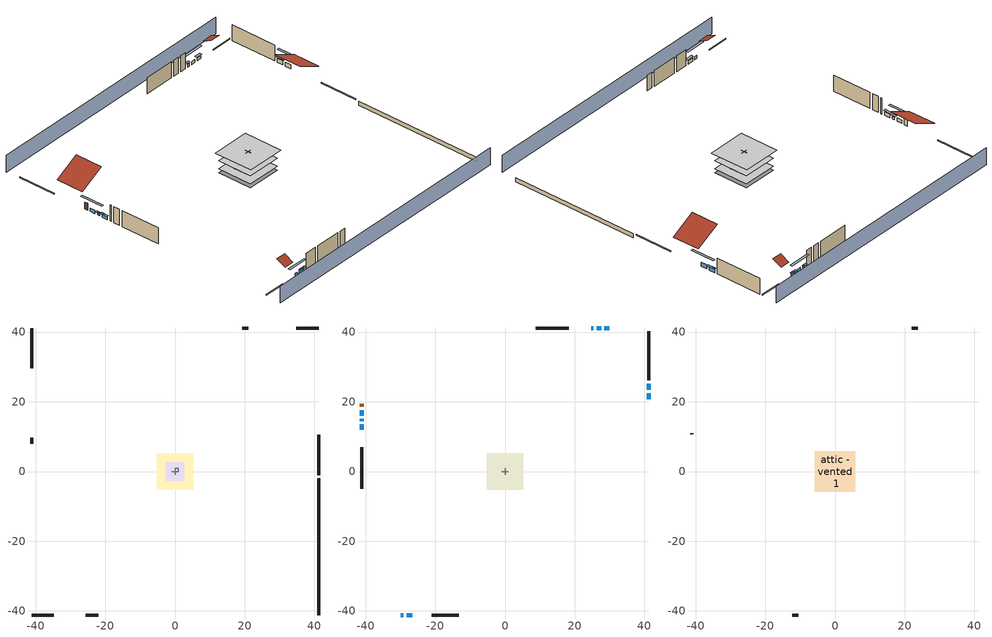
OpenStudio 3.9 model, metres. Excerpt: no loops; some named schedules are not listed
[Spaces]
garage 1
 floor foundation (Slab1 construction): -2.59,-2.59 -2.59,2.59 2.59,2.59 2.59,-2.59 z0
 wall outside (Wall1 construction): -25.62,-41.16 -21.97,-41.16 z0.3:5.18
 wall outside (Wall2 construction): -41.16,9.73 -41.16,7.9 z0.3:5.18
 wall outside (Wall12 construction): 21.06,41.16 19.24,41.16 z0.3:5.18
 wall to conditioned space 1 (Wall5 construction Reversed): 0,-0.91 0,0.91 z0.3:5.18
 wall to conditioned space 1 (Wall6 construction Reversed): 0.91,0 -0.91,0 z0.3:5.18
crawlspace - vented 1
 floor foundation (Slab2 construction): -5.27,-5.27 -5.27,5.27 5.27,5.27 5.27,-5.27 z-0.91
 wall outside (RimJoist1 construction): 41.16,-1 41.16,10.52 z0.3:0.61
 wall outside (RimJoist2 construction): -41.16,-41.16 -34.76,-41.16 z0.3:0.61
 wall outside (RimJoist3 construction): -41.16,41.16 -41.16,29.64 z0.3:0.61
 wall outside (RimJoist4 construction): 41.16,41.16 34.76,41.16 z0.3:0.61
 wall foundation (FoundationWall1 construction): 41.16,-41.16 41.16,-1.93 z-0.91:0.3
furnace airloop ret air space
 floor adiabatic (AdiabaticConst): 0,0 0,1 1,1 1,0 z0
 wall adiabatic (AdiabaticConst): 0,1 0,0 1,0 1,1 0,1 z0:1
 ceiling adiabatic (AdiabaticConst): 1,0 1,1 0,1 0,0 z1
conditioned space 1
 floor to crawlspace - vented 1 (Floor1 construction): -5.27,-5.27 -5.27,5.27 5.27,5.27 5.27,-5.27 z0.3
 floor to garage 1 (Floor2 construction): -2.59,-2.59 -2.59,2.59 2.59,2.59 2.59,-2.59 z0.3
 floor adiabatic (AdiabaticFloorConstruction): -5.27,-5.27 -5.27,5.27 5.27,5.27 5.27,-5.27 z2.74
 wall outside (Wall3 construction): 41.16,26.17 41.16,40.23 z0.3:5.18
 wall outside (Wall4 construction): -21.04,-41.16 -13.22,-41.16 z0.3:5.18
 wall outside (Wall7 construction): -41.16,6.97 -41.16,-5 z0.3:5.18
 wall outside (Wall8 construction): 18.31,41.16 8.77,41.16 z0.3:5.18
 wall outside (AdiabaticWallConstruction): 41.16,20.71 41.16,22.51 / 41.16,23.44 41.16,25.24 z0.3:1.52; -29.85,-41.16 -29.13,-41.16 z0.3:1.25; -28.2,-41.16 -26.55,-41.16 / -41.16,13.54 -41.16,11.93 z0.3:1.37; -41.16,17.6 -41.16,16.05 z0.3:1.31; -41.16,15.12 -41.16,14.46 / 25.33,41.16 24.69,41.16 z0.3:1.16; 27.59,41.16 26.25,41.16 / 29.85,41.16 28.51,41.16 z0.3:1.22
 wall outside (AdiabaticWallConstruction 1): -41.16,19.44 -41.16,18.53 z0.3:2.34
 window (WindowConstruction): 41.16,20.71 41.16,22.51 z0.3:1.52
 window (WindowConstruction 1): 41.16,23.44 41.16,25.24 z0.3:1.52
 window (WindowConstruction 2): -29.85,-41.16 -29.13,-41.16 z0.3:1.25
 window (WindowConstruction 3): -28.2,-41.16 -26.55,-41.16 z0.3:1.37
 window (WindowConstruction 4): -41.16,17.6 -41.16,16.05 z0.3:1.31
 window (WindowConstruction 5): -41.16,15.12 -41.16,14.47 z0.3:1.16
 window (WindowConstruction 6): -41.16,13.54 -41.16,11.93 z0.3:1.37
 window (WindowConstruction 7): 27.59,41.16 26.25,41.16 z0.3:1.22
 window (WindowConstruction 8): 25.33,41.16 24.69,41.16 z0.3:1.16
 window (WindowConstruction 9): 29.85,41.16 28.51,41.16 z0.3:1.22
 door (Door): -41.16,19.44 -41.16,18.53 z0.3:2.34
 ceiling adiabatic (AdiabaticFloorConstruction): 5.27,-5.27 5.27,5.27 -5.27,5.27 -5.27,-5.27 z2.74
attic - vented 1
 floor to conditioned space 1 (Floor3 construction Reversed): -5.87,-5.87 -5.87,5.87 5.87,5.87 5.87,-5.87 z5.18
 wall outside (Wall9 construction): -12.29,-41.16 -10.52,-41.16 z0.3:5.18
 wall outside (Wall10 construction): 23.77,41.16 21.99,41.16 z0.3:5.18
 wall outside (Wall11 construction): -41.16,11 -41.16,10.65 z0.3:5.18
 roof outside (Roof1 construction): 41.16,19.78,5.18 33.7,19.78,8.91 33.7,11.45,8.91 41.16,11.45,5.18
 roof outside (Roof2 construction): -30.77,-41.16,5.18 -30.77,-38.43,6.55 -33.83,-38.43,6.55 -33.83,-41.16,5.18
 roof outside (Roof3 construction): 30.77,41.16,5.18 30.77,38.43,6.55 33.83,38.43,6.55 33.83,41.16,5.18
 roof outside (Roof4 construction): -41.16,20.37,5.18 -33.7,20.37,8.91 -33.7,28.71,8.91 -41.16,28.71,5.18
shading: 41.16,45.73 -41.16,45.73 / -41.16,-45.73 41.16,-45.73 z0:5.18; 41.16,25.25 41.16,17.97 41.77,17.97 41.77,25.25 z4.27; 41.16,25.54 41.16,23.14 41.77,23.14 41.77,25.54 z1.83; -26.38,-41.16 -32.59,-41.16 -32.59,-41.77 -26.38,-41.77 z3.99; -26.25,-41.16 -28.5,-41.16 -28.5,-41.77 -26.25,-41.77 z1.68; -41.16,13.31 -41.16,20.34 -41.77,20.34 -41.77,13.31 z4.05; -41.16,14.16 -41.16,15.42 -41.77,15.42 -41.77,14.16 z1.46; -41.16,11.62 -41.16,13.84 -41.77,13.84 -41.77,11.62 z1.68; 23.51,41.16 30.33,41.16 30.33,41.77 23.51,41.77 z3.96; 24.39,41.16 25.63,41.16 25.63,41.77 24.39,41.77 z1.46; 28.21,41.16 30.15,41.16 30.15,41.77 28.21,41.77 z1.52
[Site]
Portland Intl Arpt_OR: Latitude {deg}=45.59; Longitude {deg}=-122.6; Time Zone {hr}=-8; Elevation {m}=33; Terrain=Suburbs; Keep Site Location Information=Yes
[Site:GroundTemperature:Shallow]
10.2558, 8.96328, 8.85977, 9.47314, 11.9355, 14.3863, 16.5111, 17.8571, 17.9714, 16.8767, 14.8061, 12.4304
[Site:WaterMainsTemperature]
Calculation Method=Schedule; Temperature Schedule=mains temperature schedule
[Building]
Building 1
[Material] Roughness=Rough
Name | Thickness {m} | Conductivity {W/m-K} | Density {kg/m3} | Specific Heat {J/kg-K} | Thermal Absorptance | Solar Absorptance | Visible Absorptance
metal surfacing | 0.000508 | 50.0403 | 7801.74 | 460.57 | 0.9 | 0.9 | 0.9
roof rigid ins | 0.00396442 | 0.029427 | 32.04 | 1214.23 | 0.9 | 0.7 | 0.7
osb sheathing 0.5 in. | 0.0127 | 0.115458 | 512.64 | 1214.23 | 0.9 | 0.6 | 0.6
wood siding | 0.0254 | 0.102417 | 544.68 | 1172.36 | 0.9 | 0.85 | 0.85
osb sheathing 0.5 in. 1 | 0.0127 | 0.115458 | 512.64 | 1214.23 | 0.9 | 0.7 | 0.7
wall stud and cavity | 0.1397 | 0.727959 | 139.0536 | 1170.24 | 0.9 | 0.6 | 0.6
wall stud and cavity 1 | 0.1397 | 0.550994 | 139.0536 | 1170.24 | 0.9 | 0.7 | 0.7
gypsum board | 0.0127 | 0.160291 | 801 | 837.4 | 0.9 | 0.6 | 0.6
osb sheathing 0.5 in. 2; osb sheathing 0.5 in. 3 | 0.0127 | 0.115458 | 512.64 | 1214.23
wall stud and cavity 2 | 0.1397 | 0.335416 | 139.0536 | 1170.24 | 0.9 | 0.7 | 0.7
rim joist stud and cavity | 0.0508 | 0.178688 | 50.32683 | 1063.81 | 0.9 | 0.6 | 0.6
floor stud and cavity | 0.1397 | 0.923637 | 92.3553 | 1139.71 | 0.9 | 0.7 | 0.7
osb sheathing 0.75 in. | 0.01905 | 0.115458 | 512.64 | 1214.23 | 0.9 | 0.7 | 0.7
floor covering | 0.0127 | 0.0433444 | 54.468 | 1339.84 | 0.9 | 0.6 | 0.6
ceiling loosefill ins | 0.254 | 0.0480833 | 16.02 | 1046.75 | 0.9 | 0.7 | 0.7
ceiling stud and cavity | 0.1397 | 0.104117 | 65.682 | 1177.47 | 0.9 | 0.7 | 0.7
concrete 4.0 in. | 0.1016 | 1.803125 | 2242.8 | 837.4 | 0.9 | 0.7 | 0.7
concrete 8.0 in. | 0.2032 | 1.803125 | 2242.8 | 837.4 | 0.9 | 0.7 | 0.7
soil 0.5 in. | 0.0127 | 1.9041 | 1842.3 | 418.7 | 0.9 | 0.7 | 0.7
wood siding 1; wood siding 2 | 0.0254 | 0.102417 | 544.68 | 1172.36
wall rigid ins; floor rigid ins | 0.512978 | 0.029427 | 32.04 | 1214.23 | 0.9 | 0.7 | 0.7
wall stud and cavity 3 | 0.0889 | 0.380278 | 52.3479 | 1209.89 | 0.9 | 0.7 | 0.7
door material | 0.04445 | 0.0612267 | 512.64 | 1214.23 | 0.9 | 0.7 | 0.7
floor stud and cavity 1 | 0.1397 | 1.75129 | 37.0049 | 1207.88 | 0.9 | 0.7 | 0.7
wall stud and cavity 4 | 0.0889 | 0.391764 | 83.0341 | 1211.67 | 0.9 | 0.7 | 0.7
furniture material conditioned space 1; furniture material garage 1 | 0.1524 | 0.115458 | 640.8 | 1214.23 | 0.9 | 0.6 | 0.6
[Construction]
Roof1 construction; Roof2 construction; Roof3 construction; Roof4 construction: metal surfacing, roof rigid ins, osb sheathing 0.5 in.
Wall1 construction; Wall2 construction: wood siding, osb sheathing 0.5 in. 1, wall stud and cavity
Wall3 construction; Wall4 construction: wood siding, osb sheathing 0.5 in. 1, wall stud and cavity 1, gypsum board
Wall5 construction Reversed: gypsum board, wall stud and cavity 2, osb sheathing 0.5 in. 2
Wall6 construction Reversed: gypsum board, wall stud and cavity 2, osb sheathing 0.5 in. 3
Wall7 construction; Wall8 construction: wood siding, osb sheathing 0.5 in. 3, wall stud and cavity 1, gypsum board
Wall9 construction; Wall10 construction; Wall11 construction; Wall12 construction: wood siding, osb sheathing 0.5 in. 3, wall stud and cavity
RimJoist1 construction; RimJoist2 construction; RimJoist3 construction; RimJoist4 construction: wood siding, rim joist stud and cavity
Floor1 construction; Floor2 construction: floor stud and cavity, osb sheathing 0.75 in., floor covering
Floor3 construction Reversed: gypsum board, ceiling stud and cavity, ceiling loosefill ins
Slab1 construction: concrete 4.0 in.
FoundationWall1 construction: concrete 8.0 in.
Slab2 construction: soil 0.5 in.
WindowConstruction; WindowConstruction 1; WindowConstruction 2; WindowConstruction 3; WindowConstruction 4; WindowConstruction 5; WindowConstruction 6; WindowConstruction 7; WindowConstruction 8; WindowConstruction 9: WindowMaterial
AdiabaticWallConstruction: wood siding 1, wall rigid ins, wall stud and cavity 3, gypsum board
Door: door material
AdiabaticWallConstruction 1: wood siding 2, wall rigid ins, wall stud and cavity 3, gypsum board
AdiabaticFloorConstruction: floor stud and cavity 1, floor rigid ins, osb sheathing 0.75 in., floor covering
PartitionWallConstruction: gypsum board, wall stud and cavity 4, gypsum board
furniture construction conditioned space 1: furniture material conditioned space 1
furniture construction garage 1: furniture material garage 1
AdiabaticConst: Adiabatic
[WindowMaterial:SimpleGlazingSystem]
WindowMaterial: U-Factor {W/m2-K}=6.58648; Solar Heat Gain Coefficient=0.76
[Material:NoMass]
Adiabatic: Roughness=Rough; Thermal Resistance {m2-K/W}=176.1
[ThermalZone] Multiplier=1; Use Ideal Air Loads=No
Name | Volume {m3} | Thermostat
conditioned space | 606.66 | conditioned space temperature setpoint
attic - vented | 120.537
garage | 65.242
crawlspace - vented | 135.355
furnace airloop ret air zone | 1
[Sizing:Zone] Zone Cooling Design Supply Air Temperature Input Method=SupplyAirTemperature; Zone Cooling Design Supply Air Temperature {C}=14; Zone Cooling Design Supply Air Temperature Difference {deltaC}=11.11; Zone Heating Design Supply Air Temperature Input Method=SupplyAirTemperature; Zone Heating Design Supply Air Temperature {C}=40; Zone Heating Design Supply Air Temperature Difference {deltaC}=11.11; Zone Cooling Design Supply Air Humidity Ratio {kg-H2O/kg-air}=0.0085; Zone Heating Design Supply Air Humidity Ratio {kg-H2O/kg-air}=0.008; Cooling Design Air Flow Method=DesignDay; Heating Design Air Flow Method=DesignDay; Account for Dedicated Outdoor Air System=No; Dedicated Outdoor Air System Control Strategy=NeutralSupplyAir; Dedicated Outdoor Air Low Setpoint Temperature for Design {C}=autosize; Dedicated Outdoor Air High Setpoint Temperature for Design {C}=autosize; Zone Load Sizing Method=Sensible Load Only No Latent Load; Zone Latent Cooling Design Supply Air Humidity Ratio Input Method=HumidityRatioDifference; Zone Cooling Design Supply Air Humidity Ratio Difference {kgWater/kgDryAir}=0.005; Zone Latent Heating Design Supply Air Humidity Ratio Input Method=HumidityRatioDifference; Zone Humidification Design Supply Air Humidity Ratio Difference {kgWater/kgDryAir}=0.005; Sizing Option=Coincident
attic - vented; garage; crawlspace - vented; furnace airloop ret air zone
[Space]
Name | Thermal Zone | Volume {m3}
conditioned space 1 | conditioned space | 606.66
attic - vented 1 | attic - vented | 120.537
garage 1 | garage | 65.242
crawlspace - vented 1 | crawlspace - vented | 135.355
furnace airloop ret air space | furnace airloop ret air zone
[ThermostatSetpoint:DualSetpoint]
conditioned space temperature setpoint: Heating Setpoint Temperature Schedule=heating setpoint; Cooling Setpoint Temperature Schedule=cooling setpoint; Temperature Difference Between Cutout And Setpoint {deltaC}=0
[Foundation:Kiva] Wall Depth Below Slab {m}=0.2032
Name | Initial Indoor Air Temperature {C} | Wall Height Above Grade {m}
Foundation Kiva 1 | 13.4258 | 0.1016
Foundation Kiva 2 | 8.41658 | 0.3048
[Foundation:Kiva:Settings]
Soil Conductivity {W/m-K}=1.9041; Soil Density {kg/m3}=1842.3; Soil Specific Heat {J/kg-K}=418.7; Ground Solar Absorptivity=0.9; Ground Thermal Absorptivity=0.9; Ground Surface Roughness {m}=0.03; Far-Field Width {m}=40; Deep-Ground Boundary Condition=ZeroFlux; Deep-Ground Depth {m}=40; Minimum Cell Dimension {m}=0.2; Maximum Cell Growth Coefficient=3; Simulation Timestep=Timestep
[SurfaceProperty:ExposedFoundationPerimeter] Exposed Perimeter Calculation Method=TotalExposedPerimeter
Name | Total Exposed Perimeter {m}
Slab1 | 14.6304
Slab2 | 39.22776
[SurfaceProperty:IncidentSolarMultiplier] Incident Solar Multiplier=1; Incident Solar Multiplier Schedule=trans schedule winter=0.85 summer=0.7
Window1; Window2; Window3; Window4; Window5; Window6; Window7; Window8; Window9; Window10
[InternalMass:Definition] Design Level Calculation Method=SurfaceArea
Name | Construction | Surface Area {m2}
partition wall mass | PartitionWallConstruction | 248.794
furniture mass conditioned space 1 | furniture construction conditioned space 1 | 99.51774
furniture mass garage 1 | furniture construction garage 1 | 2.67561
[InternalMass] Multiplier=1
Name | Internal Mass Definition | Space or SpaceType
partition wall mass | partition wall mass | conditioned space 1
furniture mass conditioned space 1 | furniture mass conditioned space 1 | conditioned space 1
furniture mass garage 1 | furniture mass garage 1 | garage 1
[EnergyManagementSystem:Sensor]
Name | Output Variable or Output Meter Index Key | Output Variable or Output Meter
water_heater_T_set | water heater setpoint | Schedule Value
fridge_tin_s_1 | garage | Zone Mean Air Temperature
out_pb_s |  | Site Outdoor Air Barometric Pressure
out_wt_s |  | Site Outdoor Air Humidity Ratio
site_vw_s |  | Site Wind Speed
hvac_availability_schedule_s | hvac availability schedule | Schedule Value
cool_season | cooling season schedule | Schedule Value
furnace_airloop_AH_MFR_s | Node 16 | System Node Mass Flow Rate
furnace_airloop_AH_VFR_s | Node 16 | System Node Current Density Volume Flow Rate
furnace_airloop_AH_Tout_s | Node 16 | System Node Temperature
furnace_airloop_AH_Wout_s | Node 16 | System Node Humidity Ratio
furnace_airloop_RA_T_s | Node 19 | System Node Temperature
furnace_airloop_Ra_W_s | Node 19 | System Node Humidity Ratio
furnace_airloop_0_DZ_T_s | crawlspace - vented | Zone Air Temperature
furnace_airloop_0_DZ_W_s | crawlspace - vented | Zone Mean Air Humidity Ratio
natural_vent_s | natural vent schedule | Schedule Value
htg_sp_s | heating setpoint | Schedule Value
clg_sp_s | cooling setpoint | Schedule Value
mech_vent_range_fan_0_sch_s | mech vent range fan 0 schedule | Schedule Value
mech_vent_bath_fan_0_sch_s | mech vent bath fan 0 schedule | Schedule Value
clothes_dryer_exhaust_0_sch_s | clothes_dryer | Schedule Value
htg_load_cond |  | Heating:EnergyTransfer:Zone:CONDITIONED SPACE
clg_load_cond |  | Cooling:EnergyTransfer:Zone:CONDITIONED SPACE
htg_load_duct |  | Heating:EnergyTransfer:Zone:FURNACE AIRLOOP RET AIR ZONE
clg_load_duct |  | Cooling:EnergyTransfer:Zone:FURNACE AIRLOOP RET AIR ZONE
s_conv | Floor1 | Surface Inside Face Convection Heat Gain Energy
s_ig | Floor1 | Surface Inside Face Internal Gains Radiation Heat Gain Energy
s_sol | Floor1 | Surface Inside Face Solar Radiation Heat Gain Energy
s_lgt | Floor1 | Surface Inside Face Lights Radiation Heat Gain Energy
s_surf | Floor1 | Surface Inside Face Net Surface Thermal Radiation Heat Gain Energy
s_conv_1 | Floor2 | Surface Inside Face Convection Heat Gain Energy
s_ig_1 | Floor2 | Surface Inside Face Internal Gains Radiation Heat Gain Energy
s_sol_1 | Floor2 | Surface Inside Face Solar Radiation Heat Gain Energy
s_lgt_1 | Floor2 | Surface Inside Face Lights Radiation Heat Gain Energy
s_surf_1 | Floor2 | Surface Inside Face Net Surface Thermal Radiation Heat Gain Energy
s_conv_2 | Floor3 | Surface Inside Face Convection Heat Gain Energy
s_ig_2 | Floor3 | Surface Inside Face Internal Gains Radiation Heat Gain Energy
s_sol_2 | Floor3 | Surface Inside Face Solar Radiation Heat Gain Energy
s_lgt_2 | Floor3 | Surface Inside Face Lights Radiation Heat Gain Energy
s_surf_2 | Floor3 | Surface Inside Face Net Surface Thermal Radiation Heat Gain Energy
s_conv_3 | inferred conditioned ceiling | Surface Inside Face Convection Heat Gain Energy
s_ig_3 | inferred conditioned ceiling | Surface Inside Face Internal Gains Radiation Heat Gain Energy
s_sol_3 | inferred conditioned ceiling | Surface Inside Face Solar Radiation Heat Gain Energy
s_lgt_3 | inferred conditioned ceiling | Surface Inside Face Lights Radiation Heat Gain Energy
s_surf_3 | inferred conditioned ceiling | Surface Inside Face Net Surface Thermal Radiation Heat Gain Energy
s_conv_4 | inferred conditioned floor | Surface Inside Face Convection Heat Gain Energy
s_ig_4 | inferred conditioned floor | Surface Inside Face Internal Gains Radiation Heat Gain Energy
s_sol_4 | inferred conditioned floor | Surface Inside Face Solar Radiation Heat Gain Energy
s_lgt_4 | inferred conditioned floor | Surface Inside Face Lights Radiation Heat Gain Energy
s_surf_4 | inferred conditioned floor | Surface Inside Face Net Surface Thermal Radiation Heat Gain Energy
ss_sol | Door1 | Surface Inside Face Solar Radiation Heat Gain Energy
ss_lgt | Door1 | Surface Inside Face Lights Radiation Heat Gain Energy
ss_conv | Door1 | Surface Inside Face Convection Heat Gain Energy
[ElectricEquipment:Definition] Design Level Calculation Method=EquipmentLevel
Name | Design Level {W} | Fraction Latent | Fraction Radiant | Fraction Lost
ceiling fan | 17.9314 | 0 | 0.558 | 0
clothes washer | 289.22 | 0.03 | 0.162 | 0.7
clothes dryer | 4165.51 | 0.015 | 0.081 | 0.85
dishwasher | 514.86 | 0.3 | 0.18 | 0.4
fridge | 45.9075 | 0 | 0.6 | 0
fridge 2 | 90.9498 | 0 | 0.6 | 0
freezer | 194.914 | 0 | 0.6 | 0
cooking range | 1210.74 | 0.08 | 0.432 | 0.2
misc tv | 1347.7 | 0 | 0.6 | 0
misc plug loads | 1014.88 | 0.021 | 0.558 | 0.049
whole house fan; mech vent house fan | 0 | 0 | 0 | 1
mech vent house fan cfis | 0 | 0 | 0 | 0
mech vent range fan 0; mech vent bath fan 0 | 30 | 0 | 0 | 1
[ElectricEquipment]
Name | Electric Equipment Definition | Space or SpaceType | Schedule
ceiling fan | ceiling fan | conditioned space 1 | ceiling_fan
clothes washer | clothes washer | conditioned space 1 | clothes_washer
clothes dryer | clothes dryer | conditioned space 1 | clothes_dryer
dishwasher | dishwasher | conditioned space 1 | dishwasher
fridge | fridge | conditioned space 1 | fridge schedule
fridge 1 | fridge 2 | garage 1 | fridge schedule 1
freezer | freezer | garage 1 | freezer schedule
cooking range | cooking range | conditioned space 1 | cooking_range
misc tv | misc tv | conditioned space 1 | plug_loads_tv
misc plug loads | misc plug loads | conditioned space 1 | plug_loads_other
whole house fan | whole house fan | conditioned space 1 | Always On Discrete
mech vent house fan | mech vent house fan | conditioned space 1 | mech vent house fan schedule
mech vent house fan cfis | mech vent house fan cfis | conditioned space 1 | mech vent house fan cfis schedule
mech vent range fan 0 | mech vent range fan 0 | conditioned space 1 | mech vent range fan 0 schedule
mech vent bath fan 0 | mech vent bath fan 0 | conditioned space 1 | mech vent bath fan 0 schedule
[OtherEquipment:Definition] Design Level Calculation Method=EquipmentLevel
Name | Design Level {W} | Fraction Latent | Fraction Radiant | Fraction Lost
water heater sens; furnace airloop_0 SupSensLkToCond; furnace airloop_0 SupCondToLv; furnace airloop_0 RetCondToRP; furnace airloop_0 RetSensLkToRP; furnace airloop_0 SupCondToDZ; furnace airloop_0 RetCondToDZ; furnace airloop_0 SupSensLkToDZ; mech vent house fan sensible load | 0 | 0 | 0 | 0
water heater lat; furnace airloop_0 SupLatLkToCond; furnace airloop_0 RetLatLkToRP; furnace airloop_0 SupLatLkToDZ; mech vent house fan latent load | 0 | 1 | 0 | 0
water heater energy adjustment1 | 0.01 | 0 | 0 | 1
clothes dryer 2 | 0 | 0.015 | 0.081 | 0.85
cooking range 2 | 0 | 0.08 | 0.432 | 0.2
general water use sensible | -98.09 | 0 | 0.6 | 0
general water use latent | 99.529 | 1 | 0 | 0
[OtherEquipment]
Name | Other Equipment Definition | Space or SpaceType | Schedule | Fuel Type
water heater sens | water heater sens | conditioned space 1 | Always On Discrete
water heater lat | water heater lat | conditioned space 1 | Always On Discrete
water heater energy adjustment1 | water heater energy adjustment1 | conditioned space 1 | Always On Discrete | Electricity
clothes dryer 1 | clothes dryer 2 | conditioned space 1 | clothes_dryer | Electricity
cooking range 1 | cooking range 2 | conditioned space 1 | cooking_range | Electricity
general water use sensible | general water use sensible | conditioned space 1 | general water use schedule
general water use latent | general water use latent | conditioned space 1 | general water use schedule
furnace airloop_0 SupSensLkToCond | furnace airloop_0 SupSensLkToCond | conditioned space 1 | Always On Discrete
furnace airloop_0 SupLatLkToCond | furnace airloop_0 SupLatLkToCond | conditioned space 1 | Always On Discrete
furnace airloop_0 SupCondToLv | furnace airloop_0 SupCondToLv | conditioned space 1 | Always On Discrete
furnace airloop_0 RetCondToRP | furnace airloop_0 RetCondToRP | furnace airloop ret air space | Always On Discrete
furnace airloop_0 RetSensLkToRP | furnace airloop_0 RetSensLkToRP | furnace airloop ret air space | Always On Discrete
furnace airloop_0 RetLatLkToRP | furnace airloop_0 RetLatLkToRP | furnace airloop ret air space | Always On Discrete
furnace airloop_0 SupCondToDZ | furnace airloop_0 SupCondToDZ | crawlspace - vented 1 | Always On Discrete
furnace airloop_0 RetCondToDZ | furnace airloop_0 RetCondToDZ | crawlspace - vented 1 | Always On Discrete
furnace airloop_0 SupSensLkToDZ | furnace airloop_0 SupSensLkToDZ | crawlspace - vented 1 | Always On Discrete
furnace airloop_0 SupLatLkToDZ | furnace airloop_0 SupLatLkToDZ | crawlspace - vented 1 | Always On Discrete
mech vent house fan sensible load | mech vent house fan sensible load | conditioned space 1 | Always On Discrete
mech vent house fan latent load | mech vent house fan latent load | conditioned space 1 | Always On Discrete
[WaterUse:Equipment:Definition]
Name | Peak Flow Rate {m3/s}
clothes washer | 1.1056e-05
dishwasher | 7.64306e-06
[Lights:Definition] Design Level Calculation Method=LightingLevel; Fraction Radiant=0.6; Fraction Visible=0.2; Return Air Fraction=0
Name | Lighting Level {W}
interior lighting | 362.033
garage lighting | 8.8611
[Lights] Fraction Replaceable=1
Name | Lights Definition | Space or SpaceType | Schedule
interior lighting | interior lighting | conditioned space 1 | lighting_interior
garage lighting | garage lighting | garage 1 | lighting_garage
[Exterior:Lights:Definition]
exterior lighting: Design Level {W}=8.97151
[Exterior:Lights]
exterior lighting: Exterior Lights Definition=exterior lighting; Schedule=exterior lighting schedule
[People:Definition]
occupants: Number of People Calculation Method=People; Number of People {people}=5; Fraction Radiant=0.314171; Sensible Heat Fraction=0.56303; Carbon Dioxide Generation Rate {m3/s-W}=0; Enable ASHRAE 55 Comfort Warnings=No; Mean Radiant Temperature Calculation Type=EnclosureAveraged
[People]
occupants: People Definition=occupants; Space or SpaceType=conditioned space 1; Number of People Schedule=occupants; Activity Level Schedule=occupants activity schedule; Multiplier=1
[ZoneMixing] Schedule=Always On Continuous; Design Flow Rate Calculation Method=Flow/Zone; Design Flow Rate {m3/s}=0
Name | Zone or Space | Source Zone or Space
furnace airloop_0 ZoneMixDZToCond mix | conditioned space | crawlspace - vented
furnace airloop_0 ZoneMixCondToDZ mix | crawlspace - vented | conditioned space
whole house fan mix | attic - vented | conditioned space
[SpaceInfiltration:DesignFlowRate] Schedule=Always On Discrete
Name | Space or SpaceType | Design Flow Rate Calculation Method | Design Flow Rate {m3/s} | Air Changes per Hour {1/hr} | Constant Term Coefficient | Temperature Term Coefficient | Velocity Term Coefficient | Velocity Squared Term Coefficient
natural vent flow; whole house fan flow; infil flow | conditioned space 1 | Flow/Space | 0
infil crawlspace - vented 1 | crawlspace - vented 1 | AirChanges/Hour |  | 2.6013 | 1 | 0 | 0 | 0
crawlspace_vented 1 duct leakage imbalance infil flow | crawlspace - vented 1 | Flow/Space | 0
[SpaceInfiltration:EffectiveLeakageArea] Schedule=Always On Discrete
Name | Space or SpaceType | Effective Air Leakage Area {cm2} | Stack Coefficient | Wind Coefficient
infil garage 1 | garage 1 | 135.918 | 0.000129147 | 4.64657e-05
infil attic - vented 1 | attic - vented 1 | 4592.05 | 0.000182513 | 4.37271e-05
